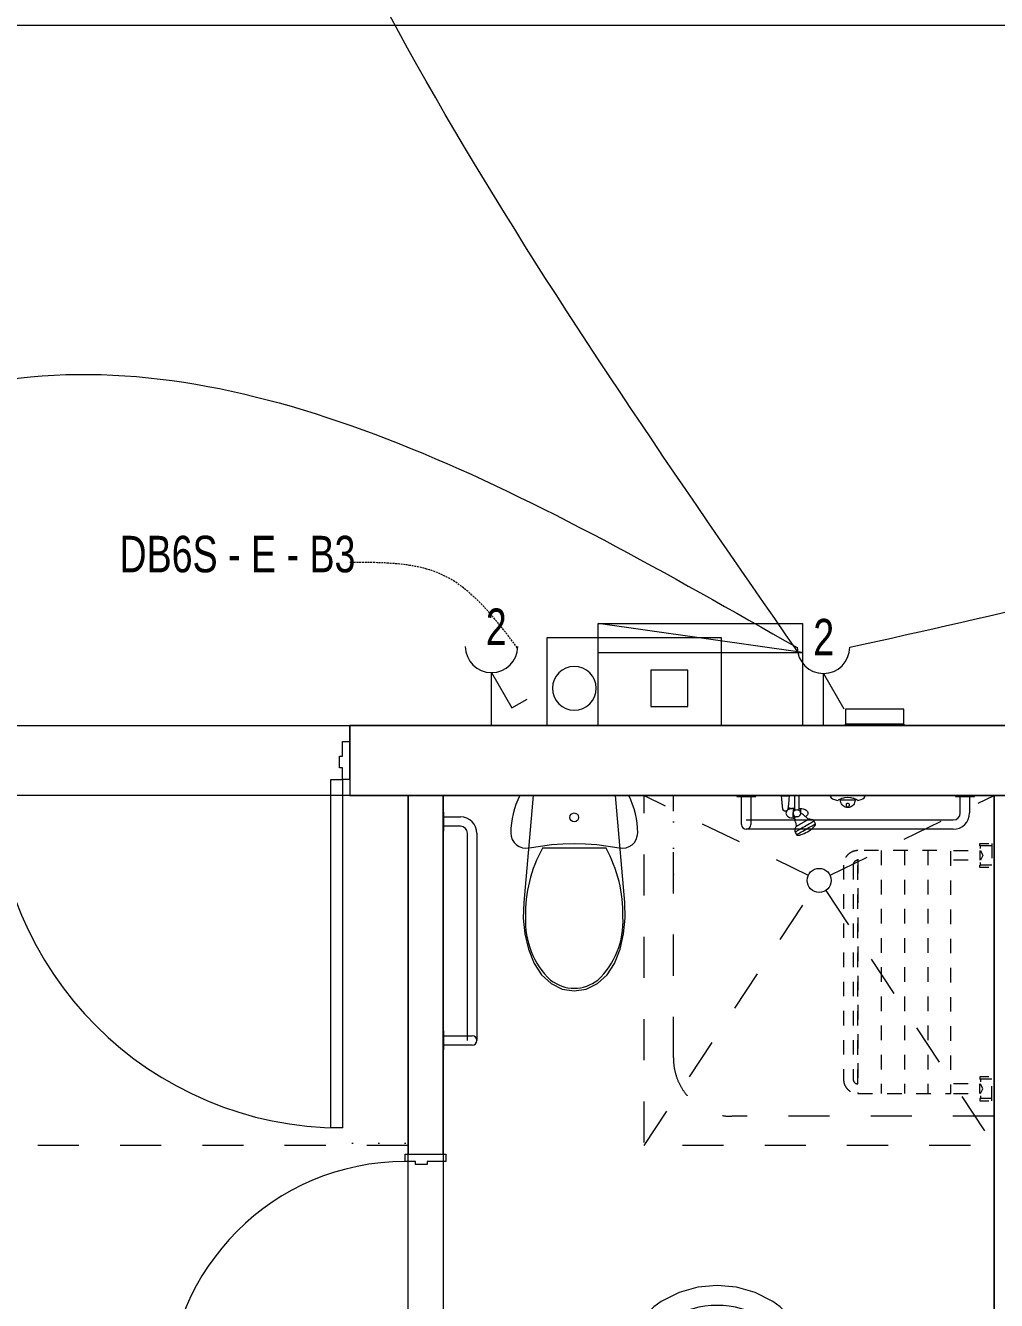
# Model space of a CAD drawing. Header units: millimetres. Extents: x -12392 to 16131, y -4930 to 15514.
# Drawn here: x 2813 to 6143, y -598 to 3773 of the extents above; entities that cross this region are included whole.
import ezdxf

# ---------------------------------------------------------------- set-up
doc = ezdxf.new("R2010")
doc.units = ezdxf.units.MM
for name, pattern in [('IMPORT-Contour Line', [100, 50, -50]), ('IMPORT-Dashed', [282.222223, 141.111112, -141.111112]), ('IMPORT-Insulation 90', [90, 0, -90, 0, 0]), ('WSP_NZ_Hidden', [9.5, 6.5, -3])]:
    doc.linetypes.add(name, pattern=pattern)
for name, color, linetype, lineweight in [('A-Des_ Fittings General', 250, 'Continuous', 13), ('A-Des_ Fittings General_Pen_No__1', 250, 'Continuous', 13), ('A-Des_ Fittings General_Pen_No__81', 251, 'Continuous', 18), ('A-Des_ Fittings Plumbing', 250, 'Continuous', 13), ('A-Des_ Fittings Plumbing_Pen_No__1', 250, 'Continuous', 13), ('A-Des_ Fittings Plumbing_Pen_No__81', 251, 'Continuous', 18), ('A-Des_ Walls', 250, 'Continuous', 13), ('A-Des_ Walls_Pen_No__81', 251, 'Continuous', 18), ('ARCHICAD Doors_Pen_No__81', 251, 'Continuous', 18), ('Essential Power - MEC1', 1, 'Continuous', 13), ('L06 Enlarged Ground Proposed Plan 01_GFEnlarged Proposed Plan 01_dwg', 8, 'Continuous', 13), ('New_A-Des_ Fittings General_Pen_No__1', 250, 'Continuous', 13), ('New_A-Des_ Zones_Pen_No__94', 7, 'Continuous', 18), ('Non-Essential Power - MEC', 10, 'Continuous', 13)]:
    doc.layers.add(name, color=color, linetype=linetype, lineweight=lineweight)
doc.styles.add('Arial Narrow', font='ARIALN.TTF', dxfattribs={"width": 0.9, "height": 125})

# ---------------------------------------------------------------- blocks, each defined once
blk = doc.blocks.new('L06 Enlarged Ground Proposed Plan 01_GFEnlarged Proposed Plan 01_dwg_Morph_1_1-12186602-NEW GROUND FLOOR LAYOUT - ELECTRICAL PROPOSED PLAN 01')
at = {"layer": 'A-Des_ Fittings General_Pen_No__81', "color": 254, "flags": 128}
blk.add_lwpolyline([(4777, 1373.3), (4777, 1723.3), (5477, 1723.3), (5477, 1373.3)], close=True, dxfattribs=at)
blk.add_lwpolyline([(4777, 1623.3), (5477, 1623.3), (4777, 1723.3)], dxfattribs=at)
blk = doc.blocks.new('L06 Enlarged Ground Proposed Plan 01_GFEnlarged Proposed Plan 01_dwg_CI Tools Door_8__1-12186636-NEW GROUND FLOOR LAYOUT - ELECTRICAL PROPOSED PLAN 01')
at = {"layer": 'ARCHICAD Doors_Pen_No__81', "color": 254, "flags": 128}
for points in [[(2714.7, 1228.3), (2714.7, 1268.3), (2704.7, 1268.3), (2704.7, 1318.3), (2679.7, 1318.3), (2679.7, 1188.3), (2704.7, 1188.3), (2704.7, 1228.3), (2714.7, 1228.3), (2714.7, 1268.3), (2704.7, 1268.3), (2704.7, 1318.3), (2679.7, 1318.3), (2679.7, 1188.3), (2704.7, 1188.3), (2704.7, 1228.3)], [(3889.7, 1228.3), (3889.7, 1268.3), (3899.7, 1268.3), (3899.7, 1318.3), (3924.7, 1318.3), (3924.7, 1188.3), (3899.7, 1188.3), (3899.7, 1228.3), (3889.7, 1228.3), (3889.7, 1268.3), (3899.7, 1268.3), (3899.7, 1318.3), (3924.7, 1318.3), (3924.7, 1188.3), (3899.7, 1188.3), (3899.7, 1228.3)], [(3859.7, -6.7), (3859.7, 1188.3), (3899.7, 1188.3), (3899.7, -6.7), (3859.7, -6.7), (3859.7, 1188.3), (3899.7, 1188.3), (3899.7, -6.7)]]:
    blk.add_lwpolyline(points, close=True, dxfattribs=at)
at = {"layer": 'ARCHICAD Doors_Pen_No__81', "color": 254}
blk.add_arc((3899.7, 1188.3), 1195, 180, 270, dxfattribs=at)
blk = doc.blocks.new('L06 Enlarged Ground Proposed Plan 01_GFEnlarged Proposed Plan 01_dwg_Wall_7_1-12186640-NEW GROUND FLOOR LAYOUT - ELECTRICAL PROPOSED PLAN 01')
at = {"layer": 'A-Des_ Walls', "color": 10, "flags": 128}
blk.add_lwpolyline([(3924.7, 1188.3), (3924.7, 1133.3), (8489.7, 1133.3), (8489.7, 1188.3), (8489.7, 1318.3), (8489.7, 1373.3), (3924.7, 1373.3), (3924.7, 1318.3)], close=True, dxfattribs=at)
at = {"layer": 'A-Des_ Walls_Pen_No__81', "color": 254}
blk.add_line((3924.7, 1133.3), (6134.7, 1133.3), dxfattribs=at)
at = {"layer": 'A-Des_ Walls_Pen_No__81', "color": 254, "flags": 128}
for points in [[(3924.7, 1188.3), (3924.7, 1318.3), (3924.7, 1373.3), (4600.2, 1373.3)], [(8489.7, 1188.3), (8489.7, 1318.3), (8489.7, 1373.3), (5200.2, 1373.3)]]:
    blk.add_lwpolyline(points, dxfattribs=at)
blk.add_blockref('L06 Enlarged Ground Proposed Plan 01_GFEnlarged Proposed Plan 01_dwg_CI Tools Door_8__1-12186636-NEW GROUND FLOOR LAYOUT - ELECTRICAL PROPOSED PLAN 01', (0, 0))
blk = doc.blocks.new('L06 Enlarged Ground Proposed Plan 01_GFEnlarged Proposed Plan 01_dwg_Wall_40_1-12186697-NEW GROUND FLOOR LAYOUT - ELECTRICAL PROPOSED PLAN 01')
at = {"layer": 'A-Des_ Walls', "color": 10, "flags": 128}
blk.add_lwpolyline([(6134.7, 1133.3), (6134.7, -3866.7), (6374.7, -3866.7), (6374.7, 1133.3)], close=True, dxfattribs=at)
at = {"layer": 'A-Des_ Walls_Pen_No__81', "color": 254}
blk.add_line((6134.7, 1133.3), (6134.7, -996.7), dxfattribs=at)
blk = doc.blocks.new('L06 Enlarged Ground Proposed Plan 01_GFEnlarged Proposed Plan 01_dwg_CI Tools Door_21__1-12186698-NEW GROUND FLOOR LAYOUT - ELECTRICAL PROPOSED PLAN 01')
at = {"layer": 'ARCHICAD Doors_Pen_No__81', "color": 254, "flags": 128}
for points in [[(4189.7, -131.7), (4149.7, -131.7), (4149.7, -121.7), (4114.7, -121.7), (4114.7, -96.7), (4254.7, -96.7), (4254.7, -121.7), (4189.7, -121.7), (4189.7, -131.7), (4149.7, -131.7), (4149.7, -121.7), (4114.7, -121.7), (4114.7, -96.7), (4254.7, -96.7), (4254.7, -121.7), (4189.7, -121.7)], [(3299.7, -901.7), (4114.7, -901.7), (4114.7, -936.7), (3299.7, -936.7), (3299.7, -901.7), (4114.7, -901.7), (4114.7, -936.7), (3299.7, -936.7)], [(4189.7, -926.7), (4149.7, -926.7), (4149.7, -936.7), (4114.7, -936.7), (4114.7, -961.7), (4254.7, -961.7), (4254.7, -936.7), (4189.7, -936.7), (4189.7, -926.7), (4149.7, -926.7), (4149.7, -936.7), (4114.7, -936.7), (4114.7, -961.7), (4254.7, -961.7), (4254.7, -936.7), (4189.7, -936.7)]]:
    blk.add_lwpolyline(points, close=True, dxfattribs=at)
at = {"layer": 'ARCHICAD Doors_Pen_No__81', "color": 254}
blk.add_arc((4114.7, -936.7), 815, 90, 180, dxfattribs=at)
blk = doc.blocks.new('L06 Enlarged Ground Proposed Plan 01_GFEnlarged Proposed Plan 01_dwg_Wall_41_1-12186699-NEW GROUND FLOOR LAYOUT - ELECTRICAL PROPOSED PLAN 01')
at = {"layer": 'A-Des_ Walls', "color": 10, "flags": 128}
for points in [[(4124.7, 1133.3), (4124.7, -96.7), (4244.7, -96.7), (4244.7, 1133.3)], [(4244.7, -961.7), (4124.7, -961.7), (4124.7, -1936.7), (4244.7, -1936.7)]]:
    blk.add_lwpolyline(points, close=True, dxfattribs=at)
at = {"layer": 'A-Des_ Walls_Pen_No__81', "color": 254, "flags": 128}
for points in [[(4124.7, -96.7), (4244.7, -96.7), (4244.7, 1133.3), (4124.7, 1133.3), (4124.7, -96.7)], [(4244.7, -996.7), (4244.7, -961.7), (4124.7, -961.7), (4124.7, -1936.7), (4244.7, -1936.7), (4244.7, -1116.7)]]:
    blk.add_lwpolyline(points, dxfattribs=at)
blk.add_blockref('L06 Enlarged Ground Proposed Plan 01_GFEnlarged Proposed Plan 01_dwg_CI Tools Door_21__1-12186698-NEW GROUND FLOOR LAYOUT - ELECTRICAL PROPOSED PLAN 01', (0, 0))
blk = doc.blocks.new('L06 Enlarged Ground Proposed Plan 01_GFEnlarged Proposed Plan 01_dwg_Column_13_1-12186866-NEW GROUND FLOOR LAYOUT - ELECTRICAL PROPOSED PLAN 01')
at = {"layer": 'A-Des_ Fittings General', "color": 10, "flags": 128}
blk.add_lwpolyline([(5200.2, 1673.3), (4600.2, 1673.3), (4600.2, 1373.3), (5200.2, 1373.3)], close=True, dxfattribs=at)
at = {"layer": 'A-Des_ Fittings General_Pen_No__81', "color": 254, "flags": 128}
blk.add_lwpolyline([(5200.2, 1373.3), (5200.2, 1673.3), (4600.2, 1673.3), (4600.2, 1373.3)], dxfattribs=at)
blk = doc.blocks.new('L06 Enlarged Ground Proposed Plan 01_GFEnlarged Proposed Plan 01_dwg_Column_14_1-12186867-NEW GROUND FLOOR LAYOUT - ELECTRICAL PROPOSED PLAN 01')
at = {"layer": 'A-Des_ Fittings General', "color": 10, "flags": 128}
blk.add_lwpolyline([(4957.6, 1563.4), (4957.6, 1438.5), (5083.9, 1438.5), (5083.9, 1563.4)], close=True, dxfattribs=at)
at = {"layer": 'A-Des_ Fittings General_Pen_No__81', "color": 254, "flags": 128}
blk.add_lwpolyline([(4957.6, 1563.4), (4957.6, 1438.5), (5083.9, 1438.5), (5083.9, 1563.4)], close=True, dxfattribs=at)
blk = doc.blocks.new('L06 Enlarged Ground Proposed Plan 01_GFEnlarged Proposed Plan 01_dwg_Basin 24_47__1-12186901-NEW GROUND FLOOR LAYOUT - ELECTRICAL PROPOSED PLAN 01')
at = {"layer": 'A-Des_ Fittings Plumbing', "color": 10, "flags": 128}
blk.add_lwpolyline([(5464.7, -996.7), (5464.7, -767.6), (5462, -733.9), (5454, -701.2), (5440.9, -670.7), (5423.2, -643.3), (5401.4, -619.8), (5376.2, -601.1), (5315.3, -571.2), (5250.9, -552.9), (5184.7, -546.7), (5118.5, -552.9), (5054, -571.2), (4993.2, -601.1), (4968, -619.8), (4946.2, -643.3), (4928.5, -670.7), (4915.4, -701.2), (4907.4, -733.9), (4904.7, -767.6), (4904.7, -996.7)], close=True, dxfattribs=at)
at = {"layer": 'A-Des_ Fittings Plumbing_Pen_No__81', "color": 254}
for p, q in [((4965.6, -813.4), (4965.6, -767.6)), ((5403.8, -813.4), (5403.8, -767.6)), ((5173.6, -835), (5167, -887.9)), ((5202.4, -887.9), (5195.8, -835)), ((5073.8, -904.4), (5295.6, -904.4)), ((5163.7, -897.4), (5159.7, -939.4)), ((5209.7, -939.4), (5205.7, -897.4))]:
    blk.add_line(p, q, dxfattribs=at)
at = {"layer": 'A-Des_ Fittings Plumbing_Pen_No__81', "color": 254, "flags": 128}
blk.add_lwpolyline([(5464.7, -996.7), (5464.7, -767.6), (5462, -733.9), (5454, -701.2), (5440.9, -670.7), (5423.2, -643.3), (5401.4, -619.8), (5376.2, -601.1), (5315.3, -571.2), (5250.9, -552.9), (5184.7, -546.7), (5118.5, -552.9), (5054, -571.2), (4993.2, -601.1), (4968, -619.8), (4946.2, -643.3), (4928.5, -670.7), (4915.4, -701.2), (4907.4, -733.9), (4904.7, -767.6), (4904.7, -996.7)], close=True, dxfattribs=at)
blk.add_lwpolyline([(5198.3, -899.6), (5198.3, -914.5), (5171.1, -914.5), (5171.1, -899.6)], dxfattribs=at)
at = {"layer": 'A-Des_ Fittings Plumbing_Pen_No__81', "color": 254}
blk.add_circle((5184.7, -789.5), 17.5, dxfattribs=at)
for centre, radius, start, end in [((5184.7, -836.4), 11.2, 7.1389, 172.8611), ((5184.7, -899.3), 21.1, 147.229, 174.8304), ((5184.7, -899.3), 21.1, 32.771, 147.229), ((5184.7, -899.6), 13.6, 0, 180), ((5184.7, -899.3), 21.1, 5.1696, 32.771), ((5184.7, -939.4), 25, 180, 0)]:
    blk.add_arc(centre, radius, start, end, dxfattribs=at)
for centre, major_axis, ratio, start_param, end_param in [((5184.7, -996.7), (0, 381.8), 0.892754, 5.78621, 6.78016), ((5073.8, -767.6), (0, 121.2), 0.892754, 0.496975, 1.570796), ((5295.6, -767.6), (0, 121.2), 0.892754, 4.712389, 5.78621), ((5073.9, -813.4), (108.3, 0), 0.83962, 3.141593, 4.712389), ((5295.5, -813.4), (-108.3, 0), 0.83962, 1.570796, 3.141593)]:
    blk.add_ellipse(centre, major_axis=major_axis, ratio=ratio, start_param=start_param, end_param=end_param, dxfattribs=at)
blk = doc.blocks.new('L06 Enlarged Ground Proposed Plan 01_GFEnlarged Proposed Plan 01_dwg_Shower Seat_48__1-12186902-NEW GROUND FLOOR LAYOUT - ELECTRICAL PROPOSED PLAN 01')
at = {"layer": 'A-Des_ Fittings General_Pen_No__81', "color": 254, "linetype": 'IMPORT-Contour Line'}
for p, q in [((6126.7, 968.9), (6126.7, 886.9)), ((5747.4, 944.4), (5747.4, 111.4)), ((5827.2, 944.4), (5827.2, 111.4)), ((5906.9, 944.4), (5906.9, 111.4)), ((6126.7, 960.9), (6085.7, 960.9)), ((6085.7, 944.4), (6085.7, 911.4)), ((5618.2, 894.9), (5618.2, 160.9)), ((5651.2, 894.9), (5651.2, 160.9)), ((5667.7, 144.4), (5667.7, 911.4)), ((6126.7, 894.9), (6085.7, 894.9)), ((6126.7, 160.9), (6085.7, 160.9)), ((6085.7, 111.4), (6085.7, 144.4)), ((6126.7, 86.9), (6126.7, 168.9)), ((6126.7, 94.9), (6085.7, 94.9))]:
    blk.add_line(p, q, dxfattribs=at)
at = {"layer": 'A-Des_ Fittings General_Pen_No__81', "color": 254, "linetype": 'IMPORT-Contour Line', "flags": 128}
for points in [[(6134.7, 968.9), (6134.7, 886.9), (6085.7, 886.9), (6085.7, 894.9), (6087.7, 894.9), (6087.7, 911.4), (5986.7, 911.4), (5986.7, 944.4), (6087.7, 944.4), (6087.7, 960.9), (6085.7, 960.9), (6085.7, 968.9)], [(5667.7, 111.4), (5986.7, 111.4), (5986.7, 944.4), (5667.7, 944.4)], [(6134.7, 86.9), (6134.7, 168.9), (6085.7, 168.9), (6085.7, 160.9), (6087.7, 160.9), (6087.7, 144.4), (5986.7, 144.4), (5986.7, 111.4), (6087.7, 111.4), (6087.7, 94.9), (6085.7, 94.9), (6085.7, 86.9)]]:
    blk.add_lwpolyline(points, close=True, dxfattribs=at)
for points in [[(6087.7, 944.4), (6096.1, 927.9), (6087.7, 911.4)], [(6087.7, 111.4), (6096.1, 127.9), (6087.7, 144.4)]]:
    blk.add_lwpolyline(points, dxfattribs=at)
at = {"layer": 'A-Des_ Fittings General_Pen_No__81', "color": 254, "linetype": 'IMPORT-Contour Line'}
for centre, radius, start, end in [((5667.7, 894.9), 49.5, 90, 180), ((5667.7, 894.9), 16.5, 90, 180), ((5667.7, 160.9), 49.5, 180, 270), ((5667.7, 160.9), 16.5, 180, 270)]:
    blk.add_arc(centre, radius, start, end, dxfattribs=at)
blk = doc.blocks.new('L06 Enlarged Ground Proposed Plan 01_GFEnlarged Proposed Plan 01_dwg_Grab Rail Bend Up _1030_49__1-12186903-NEW GROUND FLOOR LAYOUT - ELECTRICAL PROPOSED PLAN 01')
at = {"layer": 'A-Des_ Fittings Plumbing_Pen_No__81', "color": 254}
for p, q in [((4328.7, 293.7), (4328.7, 1003.7)), ((4360.7, 1003.7), (4360.7, 293.7))]:
    blk.add_line(p, q, dxfattribs=at)
at = {"layer": 'A-Des_ Fittings Plumbing_Pen_No__81', "color": 254, "flags": 128}
for points in [[(4247.7, 1011.2), (4247.7, 1076.2), (4244.7, 1076.2), (4244.7, 1011.2)], [(4247.7, 261.2), (4247.7, 326.2), (4244.7, 326.2), (4244.7, 261.2), (4247.7, 261.2), (4247.7, 326.2), (4244.7, 326.2), (4244.7, 261.2)]]:
    blk.add_lwpolyline(points, close=True, dxfattribs=at)
for points in [[(4304.7, 1027.7), (4247.7, 1027.7), (4247.7, 1059.7), (4304.7, 1059.7)], [(4344.7, 277.7), (4247.7, 277.7), (4247.7, 309.7), (4344.7, 309.7)]]:
    blk.add_lwpolyline(points, dxfattribs=at)
at = {"layer": 'A-Des_ Fittings Plumbing_Pen_No__81', "color": 254}
for centre, radius, start in [((4304.7, 1003.7), 56, 0), ((4304.7, 1003.7), 24, 0), ((4344.7, 293.7), 16, 270)]:
    blk.add_arc(centre, radius, start, 90, dxfattribs=at)
blk = doc.blocks.new('L06 Enlarged Ground Proposed Plan 01_GFEnlarged Proposed Plan 01_dwg_Grab Rail Bend Up _1030_66__1-12186920-NEW GROUND FLOOR LAYOUT - ELECTRICAL PROPOSED PLAN 01')
at = {"layer": 'A-Des_ Fittings General_Pen_No__81', "color": 254}
for p, q in [((5284.7, 1049.3), (5994.7, 1049.3)), ((5994.7, 1017.3), (5284.7, 1017.3))]:
    blk.add_line(p, q, dxfattribs=at)
at = {"layer": 'A-Des_ Fittings General_Pen_No__81', "color": 254, "flags": 128}
for points in [[(5252.2, 1130.3), (5317.2, 1130.3), (5317.2, 1133.3), (5252.2, 1133.3), (5252.2, 1130.3), (5317.2, 1130.3), (5317.2, 1133.3), (5252.2, 1133.3)], [(6002.2, 1130.3), (6067.2, 1130.3), (6067.2, 1133.3), (6002.2, 1133.3)]]:
    blk.add_lwpolyline(points, close=True, dxfattribs=at)
for points in [[(5268.7, 1033.3), (5268.7, 1130.3), (5300.7, 1130.3), (5300.7, 1033.3)], [(6018.7, 1073.3), (6018.7, 1130.3), (6050.7, 1130.3), (6050.7, 1073.3)]]:
    blk.add_lwpolyline(points, dxfattribs=at)
at = {"layer": 'A-Des_ Fittings General_Pen_No__81', "color": 254}
for centre, radius, start, end in [((5994.7, 1073.3), 24, 270, 0), ((5994.7, 1073.3), 56, 270, 360), ((5284.7, 1033.3), 16, 180, 0)]:
    blk.add_arc(centre, radius, start, end, dxfattribs=at)
blk = doc.blocks.new('L06 Enlarged Ground Proposed Plan 01_GFEnlarged Proposed Plan 01_dwg_Beam_1_1-12186989-NEW GROUND FLOOR LAYOUT - ELECTRICAL PROPOSED PLAN 01')
at = {"layer": 'A-Des_ Fittings General', "color": 10, "flags": 128}
blk.add_lwpolyline([(5625.2, 1373.3), (5825.2, 1373.3), (5825.2, 1377.5), (5625.2, 1377.5)], close=True, dxfattribs=at)
at = {"layer": 'A-Des_ Fittings General_Pen_No__81', "color": 254, "flags": 128}
for points in [[(5825.2, 1429.3), (5625.2, 1429.3), (5625.2, 1373.3), (5825.2, 1373.3)], [(5825.2, 1373.3), (5625.2, 1373.3), (5625.2, 1377.5), (5825.2, 1377.5)]]:
    blk.add_lwpolyline(points, close=True, dxfattribs=at)
blk = doc.blocks.new('L06 Enlarged Ground Proposed Plan 01_GFEnlarged Proposed Plan 01_dwg_WC 24_117__1-12187097-NEW GROUND FLOOR LAYOUT - ELECTRICAL PROPOSED PLAN 01')
at = {"layer": 'A-Des_ Fittings Plumbing', "color": 10, "flags": 128}
for points in [[(4507.9, 1133.3), (4500.8, 1118.2), (4494.6, 1102.8), (4489.3, 1087), (4485, 1070.9), (4481.6, 1054.6), (4479.1, 1038.1), (4477.7, 1021.5), (4477.2, 1004.8), (4478.5, 993.3), (4482.3, 982.3), (4488.4, 972.5), (4496.5, 964.2), (4506.2, 957.9), (4517.1, 953.9), (4528.6, 952.3), (4540.2, 953.4), (4578.5, 960.1), (4617, 965), (4655.8, 967.9), (4694.7, 968.9), (4733.6, 967.9), (4772.3, 965), (4810.9, 960.1), (4849.2, 953.4), (4860.7, 952.3), (4872.3, 953.9), (4883.2, 957.9), (4892.9, 964.2), (4901, 972.5), (4907.1, 982.3), (4910.9, 993.3), (4912.2, 1004.8), (4911.7, 1021.5), (4910.2, 1038.1), (4907.8, 1054.6), (4904.4, 1070.9), (4900, 1087), (4894.8, 1102.8), (4888.6, 1118.2), (4881.5, 1133.3)], [(4525.3, 658.6), (4537.7, 606.6), (4556.7, 557.4), (4582.3, 518.5), (4615.3, 488.6), (4653.6, 469.8), (4694.7, 463.3), (4735.7, 469.8), (4774, 488.6), (4807.1, 518.5), (4832.7, 557.4), (4851.7, 606.6), (4864.1, 658.6), (4869.6, 712.4), (4868, 766.5), (4835.7, 1133.3), (4553.7, 1133.3), (4521.3, 766.5), (4519.8, 712.4)]]:
    blk.add_lwpolyline(points, close=True, dxfattribs=at)
at = {"layer": 'A-Des_ Fittings Plumbing_Pen_No__81', "color": 254, "flags": 128}
for points in [[(4507.9, 1133.3), (4500.8, 1118.2), (4494.6, 1102.8), (4489.3, 1087), (4485, 1070.9), (4481.6, 1054.6), (4479.1, 1038.1), (4477.7, 1021.5), (4477.2, 1004.8), (4478.5, 993.3), (4482.3, 982.3), (4488.4, 972.5), (4496.5, 964.2), (4506.2, 957.9), (4517.1, 953.9), (4528.6, 952.3), (4540.2, 953.4), (4578.5, 960.1), (4617, 965), (4655.8, 967.9), (4694.7, 968.9), (4733.6, 967.9), (4772.3, 965), (4810.9, 960.1), (4849.2, 953.4), (4860.7, 952.3), (4872.3, 953.9), (4883.2, 957.9), (4892.9, 964.2), (4901, 972.5), (4907.1, 982.3), (4910.9, 993.3), (4912.2, 1004.8), (4911.7, 1021.5), (4910.2, 1038.1), (4907.8, 1054.6), (4904.4, 1070.9), (4900, 1087), (4894.8, 1102.8), (4888.6, 1118.2), (4881.5, 1133.3)], [(4525.3, 658.6), (4537.7, 606.6), (4556.7, 557.4), (4582.3, 518.5), (4615.3, 488.6), (4653.6, 469.8), (4694.7, 463.3), (4735.7, 469.8), (4774, 488.6), (4807.1, 518.5), (4832.7, 557.4), (4851.7, 606.6), (4864.1, 658.6), (4869.6, 712.4), (4868, 766.5), (4835.7, 1133.3), (4553.7, 1133.3), (4521.3, 766.5), (4519.8, 712.4)]]:
    blk.add_lwpolyline(points, close=True, dxfattribs=at)
blk.add_lwpolyline([(4803.6, 952.2), (4694.7, 952.2), (4585.7, 952.2)], dxfattribs=at)
at = {"layer": 'A-Des_ Fittings Plumbing_Pen_No__81', "color": 254}
blk.add_ellipse((4694.7, 1058.3), major_axis=(15, 0), ratio=0.999724, dxfattribs=at)
for centre, major_axis, start_param, end_param in [((4952.8, 727.2), (0, 445.5), 1.041392, 1.594412), ((4436.6, 727.2), (0, 445.5), 4.688771, 5.241791), ((4784.1, 701.7), (0, 269.1), 1.515065, 2.415654), ((4605.2, 701.7), (0, 269.1), 3.867528, 4.768116), ((4695.5, 617.5), (0, 145.1), 2.509088, 3.135732), ((4693.9, 617.5), (0, 145.1), 3.147454, 3.774097)]:
    blk.add_ellipse(centre, major_axis=major_axis, ratio=0.954628, start_param=start_param, end_param=end_param, dxfattribs=at)
blk = doc.blocks.new('L06 Enlarged Ground Proposed Plan 01_GFEnlarged Proposed Plan 01_dwg_Column_33_1-12187187-NEW GROUND FLOOR LAYOUT - ELECTRICAL PROPOSED PLAN 01')
at = {"layer": 'A-Des_ Fittings General_Pen_No__81', "color": 254}
for start, end in [(90, 180), (0, 90), (180, 270), (270, 0)]:
    blk.add_arc((4694.7, 1501), 75, start, end, dxfattribs=at)
blk = doc.blocks.new('L06 Enlarged Ground Proposed Plan 01_GFEnlarged Proposed Plan 01_dwg_Shower Tapware _1483_163__1-12187192-NEW GROUND FLOOR LAYOUT - ELECTRICAL PROPOSED PLAN 01')
at = {"layer": 'A-Des_ Fittings Plumbing_Pen_No__81', "color": 254}
for p, q in [((5608.1, 1117.3), (5607.8, 1117.3)), ((5420.9, 1079.6), (5422.9, 1078.8))]:
    blk.add_line(p, q, dxfattribs=at)
at = {"layer": 'A-Des_ Fittings Plumbing_Pen_No__81', "color": 254, "flags": 128}
for points in [[(5407.6, 1108.6), (5407.3, 1112.3), (5406.9, 1116.2), (5406.6, 1120.2), (5406.2, 1124.4), (5405.8, 1128.6), (5405.5, 1132.3), (5405.6, 1132.3), (5405.6, 1132.3), (5406.1, 1132.3), (5406.2, 1132.3), (5406.8, 1132.3), (5407.1, 1132.3), (5407.9, 1132.3), (5408.4, 1132.3), (5409.3, 1132.3), (5410.1, 1132.3), (5411, 1132.3), (5412, 1132.3), (5413, 1132.3), (5414.1, 1132.3), (5415.1, 1132.3), (5416.4, 1132.3), (5417.4, 1132.3), (5418.7, 1132.3), (5419.7, 1132.3), (5421, 1132.3), (5422, 1132.3), (5423.3, 1132.3), (5424.3, 1132.3), (5425.4, 1132.3), (5426.4, 1132.3), (5427.3, 1132.3), (5428.3, 1132.3), (5428.9, 1132.3), (5429.8, 1132.3), (5430.2, 1132.3), (5431, 1132.3), (5431.2, 1132.3), (5431.7, 1132.3), (5431.7, 1132.3), (5431.8, 1132.3), (5431.9, 1132.3), (5431.5, 1128.6), (5431.2, 1124.4), (5430.8, 1120.2), (5430.4, 1116.2), (5430.1, 1112.3), (5429.8, 1108.6), (5429.4, 1105.2), (5429.3, 1103.4), (5429, 1100.2), (5428.7, 1097.3), (5428.4, 1094.7), (5428.1, 1092.4), (5427.8, 1090.4), (5427.6, 1088.8), (5427.3, 1087.5), (5426.9, 1086), (5426.7, 1085.2), (5426, 1083.8), (5425.8, 1083.4), (5425, 1082.2), (5424, 1081.2), (5422.8, 1080.4), (5421.5, 1079.8), (5420.1, 1079.4), (5418.7, 1079.3), (5417.3, 1079.4), (5415.9, 1079.8), (5414.6, 1080.4), (5413.4, 1081.2), (5412.4, 1082.2), (5411.6, 1083.4), (5411.3, 1083.8), (5410.7, 1085.2), (5410.5, 1086), (5410.1, 1087.5), (5409.8, 1088.8), (5409.6, 1090.4), (5409.3, 1092.4), (5409, 1094.7), (5408.7, 1097.3), (5408.4, 1100.2), (5408.1, 1103.4)], [(5612.2, 1123.7), (5614.1, 1124.2), (5618.9, 1125.5), (5622.3, 1126.4), (5622.8, 1126.4), (5632.8, 1127.3), (5642.7, 1126.4), (5643.2, 1126.4), (5646.6, 1125.5), (5651.4, 1124.2), (5653.3, 1123.7), (5656.2, 1122.3), (5657.9, 1121.5), (5662.3, 1119.5), (5662.4, 1119.5), (5662.8, 1119.3), (5664.6, 1118), (5666, 1117), (5666.1, 1117), (5666.8, 1116.4), (5667.2, 1116.2), (5667.3, 1116.1), (5671.3, 1117), (5678.7, 1119.5), (5684.7, 1122.3), (5689.1, 1125.5), (5691.8, 1128.8), (5692.8, 1132.3), (5691.8, 1132.3), (5689.1, 1132.3), (5684.7, 1132.3), (5678.7, 1132.3), (5671.3, 1132.3), (5662.8, 1132.3), (5653.3, 1132.3), (5643.2, 1132.3), (5632.8, 1132.3), (5622.3, 1132.3), (5612.2, 1132.3), (5602.8, 1132.3), (5594.2, 1132.3), (5586.8, 1132.3), (5580.8, 1132.3), (5576.4, 1132.3), (5573.7, 1132.3), (5572.8, 1132.3), (5573.7, 1128.8), (5576.4, 1125.5), (5580.8, 1122.3), (5586.8, 1119.5), (5594.2, 1117), (5598.2, 1116.1), (5598.3, 1116.2), (5598.7, 1116.4), (5599.5, 1117), (5599.5, 1117), (5600.9, 1118), (5602.8, 1119.3), (5603.1, 1119.5), (5603.2, 1119.5), (5607.6, 1121.5), (5609.3, 1122.3)], [(5628.9, 1095.7), (5629.8, 1095.1), (5630.7, 1094.7), (5631.7, 1094.4), (5632.8, 1094.3), (5633.8, 1094.4), (5634.8, 1094.7), (5635.8, 1095.1), (5636.6, 1095.7), (5637.4, 1096.5), (5638, 1097.3), (5638.4, 1098.3), (5638.7, 1099.3), (5638.8, 1100.3), (5638.7, 1101.4), (5638.4, 1102.4), (5638, 1103.3), (5637.4, 1104.2), (5636.6, 1104.9), (5635.8, 1105.5), (5634.8, 1106), (5633.8, 1106.2), (5632.8, 1106.3), (5631.7, 1106.2), (5630.7, 1106), (5629.8, 1105.5), (5628.9, 1104.9), (5628.2, 1104.2), (5627.6, 1103.3), (5627.1, 1102.4), (5626.8, 1101.4), (5626.8, 1100.3), (5626.8, 1099.3), (5627.1, 1098.3), (5627.6, 1097.3), (5628.2, 1096.5)]]:
    blk.add_lwpolyline(points, close=True, dxfattribs=at)
for points in [[(5466.2, 1081.9), (5466.2, 1132.3), (5466.1, 1132.3), (5465.7, 1132.3), (5465.1, 1132.3), (5464.4, 1132.3), (5463.4, 1132.3), (5462.2, 1132.3), (5461, 1132.3), (5459.6, 1132.3), (5458.2, 1132.3), (5456.8, 1132.3), (5455.5, 1132.3), (5454.2, 1132.3), (5453.1, 1132.3), (5452.1, 1132.3), (5451.3, 1132.3), (5450.7, 1132.3), (5450.3, 1132.3), (5450.2, 1132.3), (5450.2, 1081.9)], [(5657.8, 1121.6), (5657.8, 1117.3), (5657.4, 1113), (5656.2, 1108.8), (5654.4, 1104.8), (5651.9, 1101.2), (5648.8, 1098.2), (5645.3, 1095.7), (5641.3, 1093.8), (5637.1, 1092.7), (5632.8, 1092.3), (5628.4, 1092.7), (5624.2, 1093.8), (5620.3, 1095.7), (5616.7, 1098.2), (5613.6, 1101.2), (5611.1, 1104.8), (5609.3, 1108.8), (5608.1, 1113), (5607.8, 1117.3), (5607.8, 1121.6)], [(5628.4, 1117.3), (5624.2, 1117.3), (5620.3, 1117.3), (5616.7, 1117.3), (5613.6, 1117.3), (5611.1, 1117.3), (5609.3, 1117.3), (5608.1, 1117.3)], [(5645.3, 1117.3), (5641.3, 1117.3), (5637.1, 1117.3), (5632.8, 1117.3), (5628.4, 1117.3)], [(5657.8, 1117.3), (5657.4, 1117.3), (5656.2, 1117.3), (5654.4, 1117.3), (5651.9, 1117.3), (5648.8, 1117.3), (5645.3, 1117.3)], [(5409.4, 1091.3), (5409.1, 1090.1), (5409.1, 1088.8), (5409.2, 1087.5), (5409.3, 1087.3)], [(5411.9, 1082.8), (5411.9, 1082.9), (5410.9, 1083.8), (5410.2, 1084.9), (5409.6, 1086.1), (5409.3, 1087.3), (5409.3, 1087.3), (5409.3, 1087.2)], [(5450.2, 1088.6), (5445.7, 1088.6), (5441.4, 1088.3), (5437.2, 1087.6), (5433.2, 1086.4), (5429.7, 1084.8), (5426.6, 1082.8), (5424.1, 1080.4), (5422.2, 1077.9), (5421.1, 1075.1), (5420.7, 1072.3), (5421.1, 1069.5), (5422.2, 1066.8), (5424.1, 1064.2), (5426.6, 1061.9), (5429.7, 1059.9), (5433.2, 1058.2), (5437.2, 1057), (5441.4, 1056.3), (5445.7, 1056.1), (5451, 1056.1)], [(5428.2, 1092.8), (5432.2, 1091.2), (5436.8, 1089.3), (5439.9, 1088.1)], [(5445.7, 1088.6), (5445.7, 1088.3), (5445.7, 1087.6), (5445.7, 1086.4), (5445.7, 1084.8), (5445.7, 1082.8), (5445.7, 1080.4), (5445.7, 1077.9), (5445.7, 1075.1), (5445.7, 1072.3), (5445.9, 1074.5), (5446.5, 1076.6), (5447.4, 1078.6), (5448.6, 1080.4), (5450.2, 1081.9), (5452, 1083.1), (5453.9, 1084.1), (5456.1, 1084.6), (5458.2, 1084.8), (5460.4, 1084.6), (5462.5, 1084.1), (5464.5, 1083.1), (5466.3, 1081.9), (5467.8, 1080.4), (5469, 1078.6), (5470, 1076.6), (5470.5, 1074.5), (5470.7, 1072.3), (5470.5, 1070.1), (5470, 1068), (5469, 1066.1), (5467.8, 1064.3), (5466.3, 1062.7), (5464.5, 1061.5), (5462.5, 1060.6), (5460.4, 1060), (5458.2, 1059.8), (5456.1, 1060)], [(5445.7, 1056.1), (5445.7, 1056.3), (5445.7, 1057), (5445.7, 1058.2), (5445.7, 1059.9), (5445.7, 1061.9), (5445.7, 1064.2), (5445.7, 1066.8), (5445.7, 1069.5), (5445.7, 1072.3), (5445.9, 1070.1), (5446.5, 1068), (5447.4, 1066.1), (5448.6, 1064.3), (5450.2, 1062.7), (5452, 1061.5), (5453.9, 1060.6), (5456.1, 1060)], [(5453.6, 1042), (5452.8, 1046.5), (5452, 1050.2), (5451.4, 1053.6), (5450.8, 1056.7), (5450.4, 1059.6), (5450, 1062.1), (5449.8, 1063.1)], [(5453.6, 1042.5), (5454.9, 1035.4), (5455.7, 1030.7), (5456.3, 1027.7), (5456.2, 1027.6), (5453.4, 1023.2), (5451.6, 1018.8), (5450.8, 1014.7), (5451, 1011), (5452.2, 1007.7), (5457.2, 999), (5458.6, 997.8), (5460.9, 997.2), (5464.1, 997.2), (5468.1, 997.8), (5472.7, 999.1), (5477.8, 1000.9), (5483.3, 1003.2), (5489, 1006), (5494.7, 1009.1), (5500.3, 1012.5), (5505.5, 1016), (5510.3, 1019.6), (5514.4, 1023.2), (5517.8, 1026.6), (5520.3, 1029.7), (5521.9, 1032.4), (5522.6, 1034.7), (5522.2, 1036.5), (5517.2, 1045.2), (5515, 1047.9), (5511.8, 1050), (5507.8, 1051.3), (5503.2, 1051.9), (5497.9, 1051.7), (5497.8, 1051.7), (5495.5, 1053.7), (5491.9, 1056.7), (5488.5, 1059.6), (5486.4, 1061.4), (5483.3, 1064.2), (5480.4, 1066.6), (5477.8, 1068.9), (5475.4, 1070.9), (5473.2, 1072.8), (5471.2, 1074.4), (5470.4, 1075)], [(5456.8, 1028), (5457.2, 1028.2), (5457.5, 1028.5), (5457.8, 1028.6), (5457.9, 1028.6), (5458.1, 1028.7), (5458.3, 1028.8), (5459.1, 1029.4), (5459.5, 1029.5), (5460.1, 1029.9), (5461.2, 1030.6), (5461.6, 1030.8), (5462.7, 1031.4), (5463.7, 1032.1), (5464.3, 1032.4), (5465.8, 1033.2), (5466.7, 1033.8), (5467.5, 1034.3), (5469.3, 1035.3), (5470, 1035.7), (5471, 1036.3), (5473.1, 1037.5), (5473.4, 1037.7), (5474.8, 1038.5), (5477, 1039.8), (5478.7, 1040.8), (5480.6, 1041.8), (5480.9, 1042), (5482.7, 1043.1), (5484, 1043.9), (5484.7, 1044.2), (5486.5, 1045.3), (5487.3, 1045.7), (5488.3, 1046.2), (5490.1, 1047.3), (5490.2, 1047.4), (5491.4, 1048), (5492.8, 1048.9), (5493.2, 1049.1), (5494.1, 1049.5), (5494.9, 1050.1), (5495.7, 1050.5), (5495.9, 1050.6), (5496.1, 1050.6), (5496.2, 1050.7), (5496.5, 1051), (5496.9, 1051.2), (5497.3, 1051.4), (5497.4, 1051.5), (5497.4, 1051.5), (5497.8, 1051.7)], [(5466.2, 1088.6), (5470.7, 1088.6), (5475.1, 1088.3), (5479.3, 1087.6), (5483.2, 1086.4), (5486.8, 1084.8), (5489.9, 1082.8), (5492.4, 1080.4), (5494.2, 1077.9), (5495.3, 1075.1), (5495.7, 1072.3), (5495.3, 1069.5), (5494.2, 1066.8), (5492.4, 1064.2), (5489.9, 1061.9), (5487.6, 1060.4)], [(5470.7, 1088.6), (5470.7, 1088.3), (5470.7, 1087.6), (5470.7, 1086.4), (5470.7, 1084.8), (5470.7, 1082.8), (5470.7, 1080.4), (5470.7, 1077.9), (5470.7, 1075.1), (5470.7, 1074.7)], [(5517.2, 1045.2), (5516.7, 1044.9), (5515.2, 1044), (5512.8, 1042.7), (5509.6, 1040.8), (5505.6, 1038.5), (5501, 1035.8), (5495.8, 1032.8), (5490.4, 1029.7), (5484.7, 1026.4), (5479.1, 1023.2), (5473.6, 1020), (5468.5, 1017), (5463.8, 1014.4), (5459.8, 1012.1), (5456.6, 1010.2), (5454.2, 1008.8), (5452.7, 1008), (5452.2, 1007.7)], [(5456.3, 1027.7), (5456.4, 1027.8), (5456.6, 1028), (5456.8, 1028), (5456.8, 1028)], [(5457.2, 999), (5457.7, 999.3), (5459.2, 1000.1), (5461.6, 1001.5), (5464.8, 1003.4), (5468.8, 1005.7), (5473.5, 1008.4), (5478.6, 1011.3), (5484.1, 1014.5), (5489.7, 1017.8), (5495.4, 1021), (5500.8, 1024.2), (5506, 1027.1), (5510.6, 1029.8), (5514.6, 1032.1), (5517.8, 1034), (5520.2, 1035.4), (5521.7, 1036.2), (5522.2, 1036.5)]]:
    blk.add_lwpolyline(points, dxfattribs=at)
blk = doc.blocks.new('L06 Enlarged Ground Proposed Plan 01_GFEnlarged Proposed Plan 01_dwg-12095837-NEW GROUND FLOOR LAYOUT - ELECTRICAL PROPOSED PLAN 01')
at = {"layer": 'A-Des_ Fittings General_Pen_No__1', "color": 9, "linetype": 'IMPORT-Dashed'}
for p, q in [((5034.7, 233.3), (5034.7, 1133.3)), ((6134.7, 33.3), (5234.7, 33.3)), ((4124.7, -66.3), (2812.6, -66.3))]:
    blk.add_line(p, q, dxfattribs=at)
blk.add_arc((5234.7, 233.3), 200, 180.0001, 270, dxfattribs=at)
at = {"layer": 'A-Des_ Fittings Plumbing_Pen_No__1', "color": 9, "linetype": 'IMPORT-Dashed'}
for p, q in [((5571.9, 860.1), (6134.7, 1133.3)), ((4934.7, -66.7), (5511.9, 807.6))]:
    blk.add_line(p, q, dxfattribs=at)
at = {"layer": 'A-Des_ Fittings Plumbing_Pen_No__1', "color": 9, "linetype": 'IMPORT-Dashed', "flags": 128}
blk.add_lwpolyline([(5557.5, 807.6), (6134.7, -66.7), (4934.7, -66.7), (4934.7, 1133.3), (5497.5, 860.1)], dxfattribs=at)
at = {"layer": 'A-Des_ Fittings Plumbing_Pen_No__1', "color": 9}
blk.add_circle((5534.7, 842.1), 41.3, dxfattribs=at)
at = {"layer": 'New_A-Des_ Fittings General_Pen_No__1', "color": 9, "linetype": 'IMPORT-Insulation 90'}
for p, q in [((5034.7, 1133.3), (5034.7, 808.1)), ((4114.7, -59.2), (3789.5, -59.2))]:
    blk.add_line(p, q, dxfattribs=at)
at = {"layer": 'New_A-Des_ Zones_Pen_No__94', "color": 253, "flags": 128}
for points in [[(-10965.3, 3773.3), (-10965.3, 1373.3), (5200.2, 1373.3), (12066.4, 1373.3)], [(12066.4, 3773.3), (4159.7, 3773.3), (2189.7, 3773.3), (-2917.7, 3773.3)]]:
    blk.add_lwpolyline(points, dxfattribs=at)
for points in [[(609.7, -1037.5), (609.7, -3866.7), (1953.9, -3866.7), (6134.7, -3866.7), (6134.7, -3711.7), (6134.7, -2561.7), (6134.7, -1116.7), (6125.1, -1116.7), (4244.7, -1116.7), (4244.7, -1936.7), (4124.7, -1936.7), (4124.7, -1116.7), (4124.7, 1133.3), (609.7, 1133.3), (609.7, 173.3)], [(4244.7, 1133.3), (4244.7, -996.7), (6134.7, -996.7), (6134.7, 1133.3)]]:
    blk.add_lwpolyline(points, close=True, dxfattribs=at)
for name in ['L06 Enlarged Ground Proposed Plan 01_GFEnlarged Proposed Plan 01_dwg_Morph_1_1-12186602-NEW GROUND FLOOR LAYOUT - ELECTRICAL PROPOSED PLAN 01', 'L06 Enlarged Ground Proposed Plan 01_GFEnlarged Proposed Plan 01_dwg_Column_13_1-12186866-NEW GROUND FLOOR LAYOUT - ELECTRICAL PROPOSED PLAN 01', 'L06 Enlarged Ground Proposed Plan 01_GFEnlarged Proposed Plan 01_dwg_Column_33_1-12187187-NEW GROUND FLOOR LAYOUT - ELECTRICAL PROPOSED PLAN 01', 'L06 Enlarged Ground Proposed Plan 01_GFEnlarged Proposed Plan 01_dwg_Column_14_1-12186867-NEW GROUND FLOOR LAYOUT - ELECTRICAL PROPOSED PLAN 01', 'L06 Enlarged Ground Proposed Plan 01_GFEnlarged Proposed Plan 01_dwg_Beam_1_1-12186989-NEW GROUND FLOOR LAYOUT - ELECTRICAL PROPOSED PLAN 01', 'L06 Enlarged Ground Proposed Plan 01_GFEnlarged Proposed Plan 01_dwg_Wall_7_1-12186640-NEW GROUND FLOOR LAYOUT - ELECTRICAL PROPOSED PLAN 01', 'L06 Enlarged Ground Proposed Plan 01_GFEnlarged Proposed Plan 01_dwg_Wall_41_1-12186699-NEW GROUND FLOOR LAYOUT - ELECTRICAL PROPOSED PLAN 01', 'L06 Enlarged Ground Proposed Plan 01_GFEnlarged Proposed Plan 01_dwg_WC 24_117__1-12187097-NEW GROUND FLOOR LAYOUT - ELECTRICAL PROPOSED PLAN 01', 'L06 Enlarged Ground Proposed Plan 01_GFEnlarged Proposed Plan 01_dwg_Grab Rail Bend Up _1030_66__1-12186920-NEW GROUND FLOOR LAYOUT - ELECTRICAL PROPOSED PLAN 01', 'L06 Enlarged Ground Proposed Plan 01_GFEnlarged Proposed Plan 01_dwg_Shower Tapware _1483_163__1-12187192-NEW GROUND FLOOR LAYOUT - ELECTRICAL PROPOSED PLAN 01', 'L06 Enlarged Ground Proposed Plan 01_GFEnlarged Proposed Plan 01_dwg_Wall_40_1-12186697-NEW GROUND FLOOR LAYOUT - ELECTRICAL PROPOSED PLAN 01', 'L06 Enlarged Ground Proposed Plan 01_GFEnlarged Proposed Plan 01_dwg_Grab Rail Bend Up _1030_49__1-12186903-NEW GROUND FLOOR LAYOUT - ELECTRICAL PROPOSED PLAN 01', 'L06 Enlarged Ground Proposed Plan 01_GFEnlarged Proposed Plan 01_dwg_Shower Seat_48__1-12186902-NEW GROUND FLOOR LAYOUT - ELECTRICAL PROPOSED PLAN 01', 'L06 Enlarged Ground Proposed Plan 01_GFEnlarged Proposed Plan 01_dwg_Basin 24_47__1-12186901-NEW GROUND FLOOR LAYOUT - ELECTRICAL PROPOSED PLAN 01']:
    blk.add_blockref(name, (0, 0))

msp = doc.modelspace()

# ---------------------------------------------------------------- linework, layer by layer
at = {"layer": 'Essential Power - MEC1', "lineweight": 18}
for p, q in [((4411, 1374.5), (4411, 1554.5)), ((4411, 1554.5), (4481, 1433.3)), ((4481, 1433.3), (4532.9, 1463.3))]:
    msp.add_line(p, q, dxfattribs=at)
msp.add_arc((4411, 1644.5), 90, 180, 0, dxfattribs=at)
at = {"layer": 'Essential Power - MEC1', "color": 18, "linetype": 'WSP_NZ_Hidden', "true_color": 0x000000}
msp.add_spline([(4499.3, 1640.1), (4241.5, 1890.3), (3925.5, 1932.3)], degree=3, dxfattribs=at)
at = {"layer": 'Non-Essential Power - MEC', "lineweight": 18}
for p, q in [((5549.4, 1371.5), (5549.4, 1551.5)), ((5549.4, 1551.5), (5619.4, 1430.3))]:
    msp.add_line(p, q, dxfattribs=at)
msp.add_arc((5549.4, 1641.5), 90, 180, 0, dxfattribs=at)
at = {"layer": 'Non-Essential Power - MEC'}
for points in [[(5459, 1629), (3439.7, 5268.7), (3889.6, 12022.4)], [(5639.4, 1641.4), (8434.6, 2704.6), (9221.6, 3502.1)], [(810.9, 1636), (2830, 2568.8), (5459.3, 1640.5)]]:
    msp.add_spline(points, degree=3, dxfattribs=at)

# ---------------------------------------------------------------- block references
at = {"layer": 'L06 Enlarged Ground Proposed Plan 01_GFEnlarged Proposed Plan 01_dwg', "color": 253, "lineweight": 18}
msp.add_blockref('L06 Enlarged Ground Proposed Plan 01_GFEnlarged Proposed Plan 01_dwg-12095837-NEW GROUND FLOOR LAYOUT - ELECTRICAL PROPOSED PLAN 01', (0, 0), dxfattribs=at)

# ---------------------------------------------------------------- texts
at = {"layer": 'Essential Power - MEC1', "color": 7, "insert": (3135, 2023.6), "char_height": 125, "width": 3279.303, "attachment_point": 1, "style": 'Arial Narrow'}
msp.add_mtext('DB6S - E - B3', dxfattribs=at)
at = {"layer": 'Essential Power - MEC1', "color": 1, "insert": (4391.3, 1774.2), "char_height": 125, "width": 86.582, "attachment_point": 1, "style": 'Arial Narrow'}
msp.add_mtext('2', dxfattribs=at)
at = {"layer": 'Non-Essential Power - MEC', "color": 1, "insert": (5514.5, 1738.7), "char_height": 125, "width": 86.582, "attachment_point": 1, "style": 'Arial Narrow'}
msp.add_mtext('2', dxfattribs=at)

doc.saveas('drawing.dxf')
